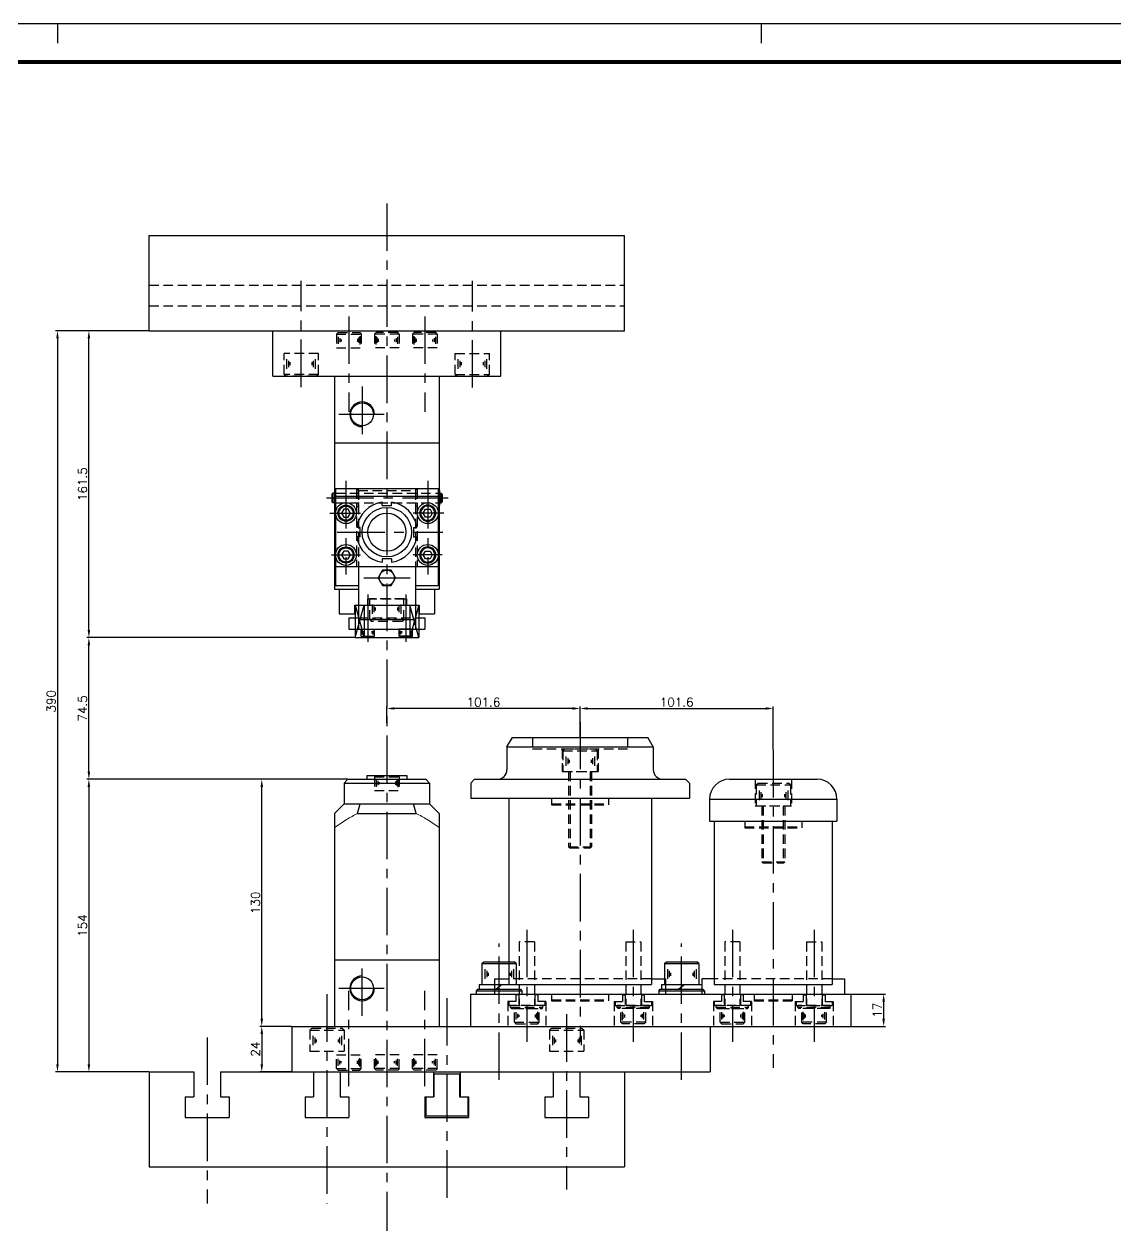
# Model space of a CAD drawing. Extents: x -21308 to -16735, y 11657 to 13517.
# Drawn here: x -18377 to -17803, y 12214 to 12845 of the extents above; entities that cross this region are included whole.
import ezdxf

# ---------------------------------------------------------------- set-up
doc = ezdxf.new("R2010")
doc.units = 0
doc.header["$LTSCALE"] = 20
doc.header["$MEASUREMENT"] = 0
doc.linetypes.add('CENTER', pattern=[2, 1.25, -0.25, 0.25, -0.25])
doc.linetypes.add('HIDDEN', pattern=[0.375, 0.25, -0.125])
doc.layers.get('0').update_dxf_attribs({"linetype": 'CONTINUOUS'})
doc.layers.get('DEFPOINTS').update_dxf_attribs({"linetype": 'CONTINUOUS'})
for name, color, linetype in [('CL', 1, 'CENTER'), ('CO', 3, 'CONTINUOUS'), ('CUPLA A SOLDAR', 5, 'CONTINUOUS'), ('FI', 1, 'CONTINUOUS'), ('OC', 1, 'HIDDEN')]:
    doc.layers.add(name, color=color, linetype=linetype)
doc.styles.add('ROMANS', font='ROMANS.SHX')
doc.dimstyles.new('2', dxfattribs={"dimscale": 2, "dimtxt": 2.3, "dimasz": 2, "dimexe": 0.5, "dimexo": 0.0625, "dimgap": 0.5, "dimtad": 1, "dimdec": 4, "dimdsep": 46, "dimtxsty": 'ROMANS', "dimcen": -2, "dimclrt": 7, "dimadec": 0, "dimazin": 0, "dimtfac": 0.869565, "dimtdec": 4, "dimtmove": 0, "dimatfit": 3, "dimfxl": 1, "dimtolj": 1, "dimarcsym": 0})

# ---------------------------------------------------------------- blocks, each defined once
blk = doc.blocks.new('12912L')
for p, q in [((-9, 11), (-8, 12)), ((-9, 11), (-9, 0)), ((-8, 12), (8, 12)), ((9, 11), (8, 12)), ((9, 11), (9, 0)), ((-9, 0), (9, 0))]:
    blk.add_line(p, q)
at = {"color": 1}
for p, q in [((-9, 11), (9, 11)), ((-7.47, 8.01), (-7.47, 3.03)), ((-6.47, 7.16), (-6.47, 3.89)), ((6.61, 7.16), (6.61, 3.89)), ((7.61, 8.01), (7.61, 3.03)), ((-5.76, 6.16), (-5.76, 4.6)), ((5.9, 6.16), (5.9, 4.6))]:
    blk.add_line(p, q, dxfattribs=at)
blk = doc.blocks.new('08912L')
for p, q in [((-6.5, 7.2), (-5.7, 8)), ((-6.5, 7.2), (-6.5, 0)), ((-5.7, 8), (5.7, 8)), ((5.7, 8), (6.5, 7.2)), ((6.5, 7.2), (6.5, 0)), ((-6.5, 0), (6.5, 0))]:
    blk.add_line(p, q)
at = {"color": 1}
for p, q in [((-6.5, 7.2), (6.5, 7.2)), ((-5.56, 5.75), (-5.56, 2.02)), ((-4.81, 5.13), (-4.81, 2.89)), ((-4.07, 4.39), (-4.07, 3.39)), ((4.52, 4.76), (4.52, 3.14)), ((5.26, 5.51), (5.26, 2.52)), ((5.76, 6.13), (5.76, 1.78))]:
    blk.add_line(p, q, dxfattribs=at)
blk = doc.blocks.new('08125')
for p, q in [((-8.5, 1.1), (-8, 1.6)), ((-8.5, 1.1), (-8.5, 0)), ((-8.5, 0), (8.5, 0)), ((-8, 1.6), (8, 1.6)), ((8, 1.6), (8.5, 1.1)), ((8.5, 1.1), (8.5, 0))]:
    blk.add_line(p, q)
at = {"color": 1}
blk.add_line((-8.5, 1.1), (8.5, 1.1), dxfattribs=at)
blk = doc.blocks.new('12125')
for p, q in [((-12, 1.7), (-11.2, 2.5)), ((-12, 1.7), (-12, 0)), ((-12, 0), (12, 0)), ((-11.2, 2.5), (11.2, 2.5)), ((11.2, 2.5), (12, 1.7)), ((12, 1.7), (12, 0))]:
    blk.add_line(p, q)
at = {"color": 1}
blk.add_line((-12, 1.7), (12, 1.7), dxfattribs=at)
blk = doc.blocks.new('12127')
for p, q in [((-10.55, 2.5), (10.55, 2.5)), ((-10.55, 2.5), (-10.55, 0)), ((-10.55, 0), (10.55, 0)), ((1.61, 2.5), (-1.46, 0)), ((10.55, 2.5), (10.55, 0))]:
    blk.add_line(p, q)
blk = doc.blocks.new('*D91')
at = {"layer": 'CO', "color": 0, "lineweight": -2}
for p, q in [((-18206.78, 12447.62), (-18252.94, 12447.62)), ((-18251.94, 12321.62), (-18251.94, 12443.62)), ((-18236.28, 12317.62), (-18252.94, 12317.62))]:
    blk.add_line(p, q, dxfattribs=at)
at = {"layer": 'CO', "color": 0}
for points in [[(-18252.6, 12443.62), (-18251.27, 12443.62), (-18251.94, 12447.62)], [(-18252.6, 12321.62), (-18251.27, 12321.62), (-18251.94, 12317.62)]]:
    blk.add_solid(points, dxfattribs=at)
at = {"layer": 'DEFPOINTS', "color": 0}
for p in [(-18251.94, 12447.62), (-18206.66, 12447.62), (-18236.16, 12317.62)]:
    blk.add_point(p, dxfattribs=at)
at = {"layer": 'CO', "color": 7, "insert": (-18255.24, 12382.62), "char_height": 4.6, "attachment_point": 5, "rotation": 90, "style": 'ROMANS'}
blk.add_mtext('\\A1;130', dxfattribs=at)
blk = doc.blocks.new('05933S')
blk.add_lwpolyline([(2.31, -4), (4.62, 0), (2.31, 4), (-2.31, 4), (-4.62, 0), (-2.31, -4)], close=True)
at = {"color": 1}
blk.add_circle((0, 0), 4, dxfattribs=at)
blk = doc.blocks.new('04912L')
for p, q in [((-3.5, 3.7), (-3.2, 4)), ((-3.5, 3.7), (-3.5, 0)), ((-3.5, 0), (3.5, 0)), ((-3.2, 4), (3.2, 4)), ((3.5, 3.7), (3.2, 4)), ((3.5, 3.7), (3.5, 0))]:
    blk.add_line(p, q)
at = {"color": 1}
for p, q in [((-3.5, 3.7), (3.5, 3.7)), ((-2.75, 2.85), (-2.75, 0.9)), ((-2.22, 2.4), (-2.22, 1.16)), ((2.22, 2.4), (2.22, 1.16)), ((2.75, 2.85), (2.75, 0.9))]:
    blk.add_line(p, q, dxfattribs=at)
blk = doc.blocks.new('05912S')
blk.add_lwpolyline([(-1.18, 2.04), (-2.35, 0), (-1.18, -2.04), (1.18, -2.04), (2.35, 0), (1.18, 2.04)], close=True)
blk.add_circle((0, 0), 4.25)
at = {"color": 1}
blk.add_circle((0, 0), 3.75, dxfattribs=at)
blk = doc.blocks.new('*D92')
at = {"layer": 'CO', "color": 0, "lineweight": -2}
for p, q in [((-18203.03, 12522.12), (-18343.87, 12522.12)), ((-18342.87, 12451.62), (-18342.87, 12518.12)), ((-18206.78, 12447.62), (-18343.87, 12447.62))]:
    blk.add_line(p, q, dxfattribs=at)
at = {"layer": 'CO', "color": 0}
for points in [[(-18343.54, 12518.12), (-18342.2, 12518.12), (-18342.87, 12522.12)], [(-18343.54, 12451.62), (-18342.2, 12451.62), (-18342.87, 12447.62)]]:
    blk.add_solid(points, dxfattribs=at)
at = {"layer": 'DEFPOINTS', "color": 0}
for p in [(-18342.87, 12522.12), (-18202.91, 12522.12), (-18206.66, 12447.62)]:
    blk.add_point(p, dxfattribs=at)
at = {"layer": 'CO', "color": 7, "insert": (-18346.17, 12484.87), "char_height": 4.6, "attachment_point": 5, "rotation": 90, "style": 'ROMANS'}
blk.add_mtext('\\A1;74.5', dxfattribs=at)
blk = doc.blocks.new('*D93')
at = {"layer": 'CO', "color": 0, "lineweight": -2}
for p, q in [((-17942.03, 12334.62), (-17923.92, 12334.62)), ((-17924.92, 12330.62), (-17924.92, 12321.62)), ((-17942.03, 12317.62), (-17923.92, 12317.62))]:
    blk.add_line(p, q, dxfattribs=at)
at = {"layer": 'CO', "color": 0}
for points in [[(-17925.59, 12330.62), (-17924.25, 12330.62), (-17924.92, 12334.62)], [(-17925.59, 12321.62), (-17924.25, 12321.62), (-17924.92, 12317.62)]]:
    blk.add_solid(points, dxfattribs=at)
at = {"layer": 'DEFPOINTS', "color": 0}
for p in [(-17942.16, 12334.62), (-17942.16, 12317.62), (-17924.92, 12317.62)]:
    blk.add_point(p, dxfattribs=at)
at = {"layer": 'CO', "color": 7, "insert": (-17928.22, 12326.12), "char_height": 4.6, "attachment_point": 5, "rotation": 90, "style": 'ROMANS'}
blk.add_mtext('\\A1;17', dxfattribs=at)
blk = doc.blocks.new('*D418')
at = {"layer": 'CO', "color": 0, "lineweight": -2}
for p, q in [((-18236.41, 12317.62), (-18252.94, 12317.62)), ((-18251.94, 12313.62), (-18251.94, 12297.62)), ((-18236.28, 12293.62), (-18252.94, 12293.62))]:
    blk.add_line(p, q, dxfattribs=at)
at = {"layer": 'CO', "color": 0}
for points in [[(-18252.6, 12313.62), (-18251.27, 12313.62), (-18251.94, 12317.62)], [(-18252.6, 12297.62), (-18251.27, 12297.62), (-18251.94, 12293.62)]]:
    blk.add_solid(points, dxfattribs=at)
at = {"layer": 'DEFPOINTS', "color": 0}
for p in [(-18236.28, 12317.62), (-18251.94, 12293.62), (-18236.16, 12293.62)]:
    blk.add_point(p, dxfattribs=at)
at = {"layer": 'CO', "color": 7, "insert": (-18255.24, 12305.62), "char_height": 4.6, "attachment_point": 5, "rotation": 90, "style": 'ROMANS'}
blk.add_mtext('\\A1;24', dxfattribs=at)
blk = doc.blocks.new('*D419')
at = {"layer": 'CO', "color": 0, "lineweight": -2}
for p, q in [((-18206.78, 12447.62), (-18343.87, 12447.62)), ((-18342.87, 12443.62), (-18342.87, 12297.62)), ((-18311.28, 12293.62), (-18343.87, 12293.62))]:
    blk.add_line(p, q, dxfattribs=at)
at = {"layer": 'CO', "color": 0}
for points in [[(-18343.54, 12443.62), (-18342.2, 12443.62), (-18342.87, 12447.62)], [(-18343.54, 12297.62), (-18342.2, 12297.62), (-18342.87, 12293.62)]]:
    blk.add_solid(points, dxfattribs=at)
at = {"layer": 'DEFPOINTS', "color": 0}
for p in [(-18206.66, 12447.62), (-18342.87, 12293.62), (-18311.16, 12293.62)]:
    blk.add_point(p, dxfattribs=at)
at = {"layer": 'CO', "color": 7, "insert": (-18346.17, 12370.62), "char_height": 4.6, "attachment_point": 5, "rotation": 90, "style": 'ROMANS'}
blk.add_mtext('\\A1;154', dxfattribs=at)
blk = doc.blocks.new('*D420')
at = {"layer": 'CO', "color": 0, "lineweight": -2}
for p, q in [((-18311.28, 12683.62), (-18343.87, 12683.62)), ((-18342.87, 12526.12), (-18342.87, 12679.62)), ((-18203.16, 12522.12), (-18343.87, 12522.12))]:
    blk.add_line(p, q, dxfattribs=at)
at = {"layer": 'CO', "color": 0}
for points in [[(-18343.54, 12679.62), (-18342.2, 12679.62), (-18342.87, 12683.62)], [(-18343.54, 12526.12), (-18342.2, 12526.12), (-18342.87, 12522.12)]]:
    blk.add_solid(points, dxfattribs=at)
at = {"layer": 'DEFPOINTS', "color": 0}
for p in [(-18342.87, 12683.62), (-18311.16, 12683.62), (-18203.03, 12522.12)]:
    blk.add_point(p, dxfattribs=at)
at = {"layer": 'CO', "color": 7, "insert": (-18346.17, 12602.87), "char_height": 4.6, "attachment_point": 5, "rotation": 90, "style": 'ROMANS'}
blk.add_mtext('\\A1;161.5', dxfattribs=at)
blk = doc.blocks.new('*D421')
at = {"layer": 'CO', "color": 0, "lineweight": -2}
for p, q in [((-18311.28, 12683.62), (-18360.38, 12683.62)), ((-18359.38, 12679.62), (-18359.38, 12297.62)), ((-18311.28, 12293.62), (-18360.38, 12293.62))]:
    blk.add_line(p, q, dxfattribs=at)
at = {"layer": 'CO', "color": 0}
for points in [[(-18360.05, 12679.62), (-18358.72, 12679.62), (-18359.38, 12683.62)], [(-18360.05, 12297.62), (-18358.72, 12297.62), (-18359.38, 12293.62)]]:
    blk.add_solid(points, dxfattribs=at)
at = {"layer": 'DEFPOINTS', "color": 0}
for p in [(-18311.16, 12683.62), (-18359.38, 12293.62), (-18311.16, 12293.62)]:
    blk.add_point(p, dxfattribs=at)
at = {"layer": 'CO', "color": 7, "insert": (-18362.68, 12488.62), "char_height": 4.6, "attachment_point": 5, "rotation": 90, "style": 'ROMANS'}
blk.add_mtext('\\A1;390', dxfattribs=at)
blk = doc.blocks.new('*D422')
at = {"layer": 'CO', "color": 0, "lineweight": -2}
for p, q in [((-18186.16, 12477.24), (-18186.16, 12485.86)), ((-18088.56, 12484.86), (-18182.16, 12484.86)), ((-18084.56, 12469.75), (-18084.56, 12485.86))]:
    blk.add_line(p, q, dxfattribs=at)
at = {"layer": 'CO', "color": 0}
for points in [[(-18182.16, 12485.53), (-18182.16, 12484.2), (-18186.16, 12484.86)], [(-18088.56, 12485.53), (-18088.56, 12484.2), (-18084.56, 12484.86)]]:
    blk.add_solid(points, dxfattribs=at)
at = {"layer": 'DEFPOINTS', "color": 0}
for p in [(-18186.16, 12484.86), (-18186.16, 12477.11), (-18084.56, 12469.62)]:
    blk.add_point(p, dxfattribs=at)
at = {"layer": 'CO', "color": 7, "insert": (-18135.36, 12488.16), "char_height": 4.6, "attachment_point": 5, "style": 'ROMANS'}
blk.add_mtext('\\A1;101.6', dxfattribs=at)
blk = doc.blocks.new('*D423')
at = {"layer": 'CO', "color": 0, "lineweight": -2}
for p, q in [((-18084.56, 12469.87), (-18084.56, 12485.86)), ((-18080.56, 12484.86), (-17986.96, 12484.86)), ((-17982.96, 12463.13), (-17982.96, 12485.86))]:
    blk.add_line(p, q, dxfattribs=at)
at = {"layer": 'CO', "color": 0}
for points in [[(-18080.56, 12485.53), (-18080.56, 12484.2), (-18084.56, 12484.86)], [(-17986.96, 12485.53), (-17986.96, 12484.2), (-17982.96, 12484.86)]]:
    blk.add_solid(points, dxfattribs=at)
at = {"layer": 'DEFPOINTS', "color": 0}
for p in [(-17982.96, 12484.86), (-18084.56, 12469.75), (-17982.96, 12463)]:
    blk.add_point(p, dxfattribs=at)
at = {"layer": 'CO', "color": 7, "insert": (-18033.76, 12488.16), "char_height": 4.6, "attachment_point": 5, "style": 'ROMANS'}
blk.add_mtext('\\A1;101.6', dxfattribs=at)
blk = doc.blocks.new('A1G')
for p, q in [((286, 589), (286, 594)), ((471, 589), (471, 594))]:
    blk.add_line(p, q)
blk.add_lwpolyline([(0, 0), (841, 0), (841, 594), (0, 594)], close=True)
at = {"const_width": 1}
blk.add_lwpolyline([(25, 10), (831, 10), (831, 584), (25, 584)], close=True, dxfattribs=at)

msp = doc.modelspace()

# ---------------------------------------------------------------- linework, layer by layer
for p, q in [((-18311.15947, 12733.62396), (-18061.15947, 12733.62396)), ((-18311.15947, 12683.62396), (-18311.15947, 12733.62396)), ((-18061.15947, 12683.62396), (-18061.15947, 12733.62396)), ((-18311.15947, 12683.62396), (-18061.15947, 12683.62396)), ((-18246.15947, 12659.62396), (-18246.15947, 12683.62396)), ((-18126.15947, 12659.62396), (-18126.15947, 12683.62396)), ((-18246.15947, 12659.62396), (-18126.15947, 12659.62396)), ((-18213.65947, 12659.62396), (-18213.65947, 12547.62396)), ((-18158.65947, 12659.62396), (-18158.65947, 12547.62396)), ((-18213.65947, 12624.62396), (-18158.65947, 12624.62396)), ((-18214.65947, 12598.12396), (-18215.15947, 12597.62396)), ((-18215.15947, 12597.62396), (-18215.15947, 12593.62396)), ((-18213.95947, 12598.12396), (-18214.65947, 12598.12396)), ((-18214.65947, 12593.12396), (-18214.65947, 12598.12396)), ((-18213.95947, 12598.12396), (-18213.95947, 12593.12396)), ((-18213.75947, 12597.62396), (-18213.95947, 12597.62396)), ((-18213.75947, 12599.62396), (-18213.75947, 12591.62396)), ((-18213.15947, 12599.62396), (-18213.75947, 12599.62396)), ((-18213.15947, 12600.62396), (-18159.15947, 12600.62396)), ((-18213.15947, 12600.62396), (-18213.15947, 12549.62396)), ((-18213.15947, 12596.62396), (-18159.15947, 12596.62396)), ((-18159.15947, 12600.62396), (-18159.15947, 12549.62396)), ((-18159.15947, 12599.62396), (-18158.55947, 12599.62396)), ((-18158.55947, 12599.62396), (-18158.55947, 12591.62396)), ((-18158.55947, 12597.62396), (-18158.35947, 12597.62396)), ((-18158.35947, 12598.12396), (-18158.35947, 12593.12396)), ((-18158.35947, 12598.12396), (-18157.65947, 12598.12396)), ((-18157.65947, 12598.12396), (-18157.15947, 12597.62396)), ((-18157.65947, 12593.12396), (-18157.65947, 12598.12396)), ((-18157.15947, 12597.62396), (-18157.15947, 12593.62396)), ((-18215.15947, 12593.62396), (-18214.65947, 12593.12396)), ((-18213.95947, 12593.12396), (-18214.65947, 12593.12396)), ((-18213.75947, 12593.62396), (-18213.95947, 12593.62396)), ((-18213.15947, 12591.62396), (-18213.75947, 12591.62396)), ((-18188.65947, 12591.62396), (-18188.65947, 12593.42744)), ((-18188.65947, 12591.62396), (-18183.65947, 12591.62396)), ((-18183.65947, 12591.62396), (-18183.65947, 12593.42744)), ((-18159.15947, 12591.62396), (-18158.55947, 12591.62396)), ((-18158.55947, 12593.62396), (-18158.35947, 12593.62396)), ((-18158.35947, 12593.12396), (-18157.65947, 12593.12396)), ((-18157.15947, 12593.62396), (-18157.65947, 12593.12396)), ((-18200.15947, 12580.12396), (-18201.96295, 12580.12396)), ((-18200.15947, 12575.12396), (-18200.15947, 12580.12396)), ((-18172.15947, 12580.12396), (-18170.35598, 12580.12396)), ((-18172.15947, 12580.12396), (-18172.15947, 12575.12396)), ((-18200.15947, 12575.12396), (-18201.96295, 12575.12396)), ((-18172.15947, 12575.12396), (-18170.35598, 12575.12396)), ((-18213.15947, 12559.62396), (-18159.15947, 12559.62396)), ((-18201.15947, 12559.62396), (-18201.15947, 12526.62396)), ((-18188.65947, 12563.62396), (-18188.65947, 12561.82047)), ((-18183.65947, 12563.62396), (-18188.65947, 12563.62396)), ((-18183.65947, 12563.62396), (-18183.65947, 12561.82047)), ((-18171.15947, 12559.62396), (-18171.15947, 12526.62396)), ((-18213.65947, 12547.62396), (-18201.15947, 12547.62396)), ((-18213.15947, 12549.62396), (-18201.15947, 12549.62396)), ((-18211.15947, 12547.62396), (-18211.15947, 12534.62396)), ((-18171.15947, 12549.62396), (-18159.15947, 12549.62396)), ((-18171.15947, 12547.62396), (-18158.65947, 12547.62396)), ((-18161.15947, 12547.62396), (-18161.15947, 12534.62396)), ((-18211.15947, 12534.62396), (-18203.15947, 12534.62396)), ((-18206.15947, 12532.62396), (-18206.15947, 12526.62396)), ((-18206.15947, 12532.62396), (-18201.15947, 12532.62396)), ((-18171.15947, 12532.62396), (-18166.15947, 12532.62396)), ((-18169.15947, 12534.62396), (-18161.15947, 12534.62396)), ((-18166.15947, 12532.62396), (-18166.15947, 12526.62396)), ((-18206.15947, 12526.62396), (-18166.15947, 12526.62396)), ((-18201.15947, 12531.62396), (-18171.15947, 12531.62396)), ((-18123.05947, 12464.62396), (-18120.17271, 12469.62396)), ((-18120.17271, 12469.62396), (-18048.94622, 12469.62396)), ((-18046.05947, 12464.62396), (-18048.94622, 12469.62396)), ((-18123.05947, 12464.62396), (-18123.05947, 12452.62396)), ((-18123.05947, 12464.62396), (-18046.05947, 12464.62396)), ((-18046.05947, 12464.62396), (-18046.05947, 12452.62396)), ((-18206.65947, 12447.62396), (-18208.65947, 12445.62396)), ((-18208.65947, 12445.62396), (-18208.65947, 12434.62396)), ((-18208.65947, 12445.62396), (-18163.65947, 12445.62396)), ((-18206.65947, 12447.62396), (-18165.65947, 12447.62396)), ((-18196.65947, 12449.62396), (-18196.65947, 12447.62396)), ((-18196.65947, 12449.62396), (-18175.65947, 12449.62396)), ((-18175.65947, 12449.62396), (-18175.65947, 12447.62396)), ((-18165.65947, 12447.62396), (-18163.65947, 12445.62396)), ((-18163.65947, 12445.62396), (-18163.65947, 12434.62396)), ((-18140.05947, 12447.62396), (-18142.05947, 12445.62396)), ((-18142.05947, 12445.62396), (-18142.05947, 12437.62396)), ((-18140.05947, 12447.62396), (-18029.05947, 12447.62396)), ((-18029.05947, 12447.62396), (-18027.05947, 12445.62396)), ((-18027.05947, 12445.62396), (-18027.05947, 12437.62396)), ((-18005.95947, 12447.62396), (-17959.95947, 12447.62396)), ((-18142.05947, 12437.62396), (-18027.05947, 12437.62396)), ((-18122.05947, 12437.62396), (-18122.05947, 12339.62396)), ((-18047.05947, 12437.62396), (-18047.05947, 12339.62396)), ((-18208.65947, 12434.62396), (-18213.65947, 12429.62396)), ((-18208.65947, 12434.62396), (-18163.65947, 12434.62396)), ((-18201.52202, 12429.62396), (-18200.15947, 12434.62396)), ((-18170.79693, 12429.62396), (-18172.15947, 12434.62396)), ((-18163.65947, 12434.62396), (-18158.65947, 12429.62396)), ((-18016.45947, 12437.12396), (-17949.45947, 12437.12396)), ((-18016.45947, 12437.12396), (-18016.45947, 12425.62396)), ((-17949.45947, 12437.12396), (-17949.45947, 12425.62396)), ((-18213.65947, 12429.62396), (-18213.65947, 12317.62396)), ((-18201.52202, 12429.62396), (-18170.79693, 12429.62396)), ((-18158.65947, 12429.62396), (-18158.65947, 12317.62396)), ((-18016.45947, 12425.62396), (-17949.45947, 12425.62396)), ((-18013.95947, 12425.62396), (-18013.95947, 12339.62396)), ((-17951.95947, 12425.62396), (-17951.95947, 12339.62396)), ((-18213.65947, 12352.62396), (-18158.65947, 12352.62396)), ((-18129.55947, 12342.62396), (-18122.05947, 12342.62396)), ((-18129.55947, 12342.62396), (-18129.55947, 12334.62396)), ((-18122.05947, 12339.62396), (-18047.05947, 12339.62396)), ((-18047.05947, 12342.62396), (-18039.55947, 12342.62396)), ((-18039.55947, 12342.62396), (-18039.55947, 12334.62396)), ((-18013.95947, 12342.62396), (-18020.45947, 12342.62396)), ((-18020.45947, 12342.62396), (-18020.45947, 12334.62396)), ((-18013.95947, 12339.62396), (-17951.95947, 12339.62396)), ((-17951.95947, 12342.62396), (-17945.45947, 12342.62396)), ((-17945.45947, 12342.62396), (-17945.45947, 12334.62396)), ((-18142.15947, 12334.62396), (-17942.15947, 12334.62396)), ((-18142.15947, 12334.62396), (-18142.15947, 12317.62396)), ((-17942.15947, 12334.62396), (-17942.15947, 12317.62396)), ((-18236.15947, 12317.62396), (-17942.15947, 12317.62396)), ((-18236.15947, 12317.62396), (-18236.15947, 12293.62396)), ((-18016.15947, 12317.62396), (-18016.15947, 12293.62396)), ((-18311.15947, 12293.62396), (-18287.65947, 12293.62396)), ((-18311.15947, 12293.62396), (-18311.15947, 12243.62396)), ((-18287.65947, 12293.62396), (-18287.65947, 12280.62396)), ((-18273.65947, 12293.62396), (-18273.65947, 12280.62396)), ((-18273.65947, 12293.62396), (-18016.15947, 12293.62396)), ((-18224.65947, 12293.62396), (-18224.65947, 12280.62396)), ((-18210.65947, 12293.62396), (-18210.65947, 12280.62396)), ((-18161.65947, 12293.62396), (-18161.65947, 12280.62396)), ((-18161.40947, 12292.62396), (-18147.90947, 12292.62396)), ((-18161.40947, 12292.62396), (-18161.40947, 12280.62396)), ((-18147.90947, 12292.62396), (-18147.90947, 12280.62396)), ((-18147.65947, 12293.62396), (-18147.65947, 12280.62396)), ((-18098.65947, 12293.62396), (-18098.65947, 12280.62396)), ((-18084.65947, 12293.62396), (-18084.65947, 12280.62396)), ((-18061.15947, 12293.62396), (-18061.15947, 12243.62396)), ((-18292.15947, 12280.62396), (-18287.65947, 12280.62396)), ((-18292.15947, 12280.62396), (-18292.15947, 12269.62396)), ((-18273.65947, 12280.62396), (-18269.15947, 12280.62396)), ((-18269.15947, 12280.62396), (-18269.15947, 12269.62396)), ((-18229.15947, 12280.62396), (-18224.65947, 12280.62396)), ((-18229.15947, 12280.62396), (-18229.15947, 12269.62396)), ((-18210.65947, 12280.62396), (-18206.15947, 12280.62396)), ((-18206.15947, 12280.62396), (-18206.15947, 12269.62396)), ((-18166.15947, 12280.62396), (-18161.40947, 12280.62396)), ((-18166.15947, 12280.62396), (-18166.15947, 12269.62396)), ((-18165.65947, 12280.62396), (-18165.65947, 12270.62396)), ((-18147.90947, 12280.62396), (-18143.15947, 12280.62396)), ((-18143.65947, 12280.62396), (-18143.65947, 12270.62396)), ((-18143.15947, 12280.62396), (-18143.15947, 12269.62396)), ((-18103.15947, 12280.62396), (-18098.65947, 12280.62396)), ((-18103.15947, 12280.62396), (-18103.15947, 12269.62396)), ((-18084.65947, 12280.62396), (-18080.15947, 12280.62396)), ((-18080.15947, 12280.62396), (-18080.15947, 12269.62396)), ((-18292.15947, 12269.62396), (-18269.15947, 12269.62396)), ((-18229.15947, 12269.62396), (-18206.15947, 12269.62396)), ((-18166.15947, 12269.62396), (-18143.15947, 12269.62396)), ((-18165.65947, 12270.62396), (-18143.65947, 12270.62396)), ((-18103.15947, 12269.62396), (-18080.15947, 12269.62396)), ((-18311.15947, 12243.62396), (-18061.15947, 12243.62396))]:
    msp.add_line(p, q)
for centre, radius in [((-18199.15947, 12639.62396), 6), ((-18207.65947, 12587.62396), 5.5), ((-18186.15947, 12577.62396), 13), ((-18164.65947, 12587.62396), 5.5), ((-18186.15947, 12577.62396), 10), ((-18207.65947, 12565.62396), 5.5), ((-18164.65947, 12565.62396), 5.5), ((-18199.15947, 12337.62396), 6)]:
    msp.add_circle(centre, radius)
for centre, radius, start, end in [((-18186.15947, 12577.62396), 16, 98.98929935, 171.01070065), ((-18186.15947, 12577.62396), 16, 8.98929935, 81.01070065), ((-18186.15947, 12577.62396), 16, 188.98929935, 261.01070065), ((-18186.15947, 12577.62396), 16, 278.98929935, 351.01070065), ((-18128.05947, 12452.62396), 5, 270, 0), ((-18041.05947, 12452.62396), 5, 180, 270), ((-18005.95947, 12437.12396), 10.5, 90, 180), ((-17959.95947, 12437.12396), 10.5, 0, 90)]:
    msp.add_arc(centre, radius, start, end)
at = {"color": 7, "linetype": 'Continuous', "lineweight": 15}
for points, knots in [([(-18213.65947, 12422.23308), (-18212.63004, 12422.96099), (-18211.59017, 12423.676), (-18209.48384, 12425.07322), (-18208.41848, 12425.75466), (-18205.44544, 12427.56891), (-18203.51237, 12428.65381), (-18201.52202, 12429.62396)], [0, 0, 0, 0, 0.0625, 0.0625, 0.125, 0.125, 0.2351571872, 0.2351571872, 0.2351571872, 0.2351571872]), ([(-18170.79693, 12429.62396), (-18168.78004, 12428.64091), (-18166.8313, 12427.54494), (-18162.78949, 12425.07468), (-18160.70782, 12423.68149), (-18158.65947, 12422.23308)], [0.763358682, 0.763358682, 0.763358682, 0.763358682, 0.875, 0.875, 1, 1, 1, 1])]:
    msp.add_open_spline(points, degree=3, knots=knots, dxfattribs=at)
at = {"layer": 'CL'}
for p, q in [((-18186.15947, 12750.5642), (-18186.15947, 11783.52088)), ((-18231.15947, 12653.9405), (-18231.15947, 12709.83234)), ((-18141.15947, 12653.6541), (-18141.15947, 12709.83234)), ((-18206.15947, 12691.15182), (-18206.15947, 12640.85864)), ((-18166.15947, 12691.15182), (-18166.15947, 12640.85864)), ((-18199.15947, 12654.17198), (-18199.15947, 12628.7533)), ((-18211.39167, 12639.62396), (-18187.59352, 12639.62396)), ((-18207.65947, 12604.54283), (-18207.65947, 12555.32572)), ((-18164.65947, 12604.54283), (-18164.65947, 12555.32572)), ((-18217.95317, 12595.62396), (-18153.97626, 12595.62396)), ((-18216.10179, 12587.62396), (-18199.9873, 12587.62396)), ((-18156.21714, 12587.62396), (-18172.33163, 12587.62396)), ((-18212.27584, 12577.62396), (-18156.66502, 12577.62396)), ((-18215.29611, 12565.62396), (-18200.062, 12565.62396)), ((-18157.02282, 12565.62396), (-18172.25693, 12565.62396)), ((-18198.32746, 12553.62396), (-18173.82259, 12553.62396)), ((-18196.15947, 12544.9062), (-18196.15947, 12516.68779)), ((-18176.15947, 12544.9062), (-18176.15947, 12516.68779)), ((-18084.55947, 12477.84075), (-18084.55947, 12309.54776)), ((-17982.95947, 12463.00089), (-17982.95947, 12295.7654)), ((-18112.55947, 12368.44629), (-18112.55947, 12309.54776)), ((-18056.55947, 12368.44629), (-18056.55947, 12309.54776)), ((-18004.45947, 12368.44629), (-18004.45947, 12309.54776)), ((-17961.45947, 12368.44629), (-17961.45947, 12309.54776)), ((-18127.15947, 12289.42258), (-18127.15947, 12361.17884)), ((-18031.15947, 12289.42258), (-18031.15947, 12361.17884)), ((-18199.15947, 12323.07593), (-18199.15947, 12348.49461)), ((-18211.39167, 12337.62396), (-18187.59352, 12337.62396)), ((-18206.15947, 12286.09609), (-18206.15947, 12336.38927)), ((-18166.15947, 12286.09609), (-18166.15947, 12336.38927)), ((-18217.65947, 12334.54709), (-18217.65947, 12224.43714)), ((-18154.65947, 12332.4588), (-18154.65947, 12224.43714)), ((-18091.65947, 12324.00225), (-18091.65947, 12231.7049)), ((-18280.65947, 12311.76458), (-18280.65947, 12224.43714))]:
    msp.add_line(p, q, dxfattribs=at)
at = {"layer": 'CUPLA A SOLDAR'}
for p, q in [((-18202.90947, 12539.12396), (-18202.90947, 12522.12396)), ((-18202.90947, 12539.12396), (-18169.40947, 12539.12396)), ((-18202.90947, 12522.12396), (-18198.15947, 12539.12396)), ((-18202.90947, 12539.12396), (-18198.15947, 12522.12396)), ((-18198.15947, 12539.12396), (-18198.15947, 12522.12396)), ((-18174.15947, 12539.12396), (-18174.15947, 12522.12396)), ((-18169.40947, 12539.12396), (-18174.15947, 12522.12396)), ((-18169.40947, 12522.12396), (-18174.15947, 12539.12396)), ((-18169.40947, 12539.12396), (-18169.40947, 12522.12396)), ((-18202.90947, 12522.12396), (-18169.40947, 12522.12396))]:
    msp.add_line(p, q, dxfattribs=at)
at = {"layer": 'FI'}
for centre, start, end in [((-18199.15947, 12639.62396), 0, 270), ((-18199.15947, 12337.62396), 90, 0)]:
    msp.add_arc(centre, 6.5, start, end, dxfattribs=at)
at = {"layer": 'OC'}
for p, q in [((-18311.15947, 12707.62396), (-18061.15947, 12707.62396)), ((-18311.15947, 12696.62396), (-18061.15947, 12696.62396)), ((-18213.15947, 12598.12396), (-18159.15947, 12598.12396)), ((-18202.15947, 12600.62396), (-18202.15947, 12559.62396)), ((-18202.05947, 12600.12396), (-18202.05947, 12591.12396)), ((-18202.05947, 12600.12396), (-18201.25947, 12600.12396)), ((-18201.25947, 12600.12396), (-18201.25947, 12591.12396)), ((-18201.15947, 12599.62396), (-18201.15947, 12559.62396)), ((-18201.15947, 12599.62396), (-18171.15947, 12599.62396)), ((-18171.15947, 12599.62396), (-18171.15947, 12559.62396)), ((-18171.05947, 12600.12396), (-18171.05947, 12591.12396)), ((-18170.25947, 12600.12396), (-18171.05947, 12600.12396)), ((-18170.25947, 12600.12396), (-18170.25947, 12591.12396)), ((-18170.15947, 12600.62396), (-18170.15947, 12559.62396)), ((-18213.15947, 12593.12396), (-18159.15947, 12593.12396)), ((-18202.05947, 12591.12396), (-18201.25947, 12591.12396)), ((-18170.25947, 12591.12396), (-18171.05947, 12591.12396)), ((-18203.15947, 12539.12396), (-18203.15947, 12534.62396)), ((-18203.15947, 12539.12396), (-18196.40947, 12539.12396)), ((-18196.40947, 12542.62396), (-18196.40947, 12539.12396)), ((-18196.40947, 12542.62396), (-18175.90947, 12542.62396)), ((-18175.90947, 12542.62396), (-18175.90947, 12539.12396)), ((-18175.90947, 12539.12396), (-18169.15947, 12539.12396)), ((-18169.15947, 12539.12396), (-18169.15947, 12534.62396)), ((-18201.15947, 12532.62396), (-18171.15947, 12532.62396)), ((-18109.55947, 12469.62396), (-18109.55947, 12463.62396)), ((-18059.55947, 12469.62396), (-18059.55947, 12463.62396)), ((-18109.55947, 12463.62396), (-18059.55947, 12463.62396)), ((-18094.05947, 12463.62396), (-18094.05947, 12451.62396)), ((-18075.05947, 12463.62396), (-18075.05947, 12451.62396)), ((-18094.05947, 12451.62396), (-18075.05947, 12451.62396)), ((-18090.55947, 12451.62396), (-18090.55947, 12412.12396)), ((-18089.80947, 12451.62396), (-18089.80947, 12412.12396)), ((-18079.30947, 12451.62396), (-18079.30947, 12412.12396)), ((-18078.55947, 12451.62396), (-18078.55947, 12412.12396)), ((-17992.45947, 12447.62396), (-17992.45947, 12433.62396)), ((-17973.45947, 12447.62396), (-17973.45947, 12433.62396)), ((-18099.55947, 12437.62396), (-18099.55947, 12434.12396)), ((-18069.55947, 12437.62396), (-18069.55947, 12434.12396)), ((-18099.55947, 12434.62396), (-18069.55947, 12434.62396)), ((-18099.55947, 12434.12396), (-18069.55947, 12434.12396)), ((-17992.45947, 12433.62396), (-17973.45947, 12433.62396)), ((-17988.95947, 12433.62396), (-17988.95947, 12404.12396)), ((-17988.20947, 12433.62396), (-17988.20947, 12404.12396)), ((-17977.70947, 12433.62396), (-17977.70947, 12404.12396)), ((-17976.95947, 12433.62396), (-17976.95947, 12404.12396)), ((-17997.95947, 12425.62396), (-17997.95947, 12422.12396)), ((-17967.95947, 12425.62396), (-17967.95947, 12422.12396)), ((-17997.95947, 12422.62396), (-17967.95947, 12422.62396)), ((-17997.95947, 12422.12396), (-17967.95947, 12422.12396)), ((-18090.05947, 12411.62396), (-18090.55947, 12412.12396)), ((-18090.55947, 12412.12396), (-18078.55947, 12412.12396)), ((-18078.55947, 12412.12396), (-18079.05947, 12411.62396)), ((-18090.05947, 12411.62396), (-18079.05947, 12411.62396)), ((-17988.45947, 12403.62396), (-17988.95947, 12404.12396)), ((-17988.95947, 12404.12396), (-17976.95947, 12404.12396)), ((-17988.45947, 12403.62396), (-17977.45947, 12403.62396)), ((-17976.95947, 12404.12396), (-17977.45947, 12403.62396)), ((-18116.55947, 12362.02396), (-18116.55947, 12328.62396)), ((-18108.55947, 12362.02396), (-18116.55947, 12362.02396)), ((-18108.55947, 12362.02396), (-18108.55947, 12328.62396)), ((-18060.55947, 12362.02396), (-18060.55947, 12328.62396)), ((-18060.55947, 12362.02396), (-18052.55947, 12362.02396)), ((-18052.55947, 12362.02396), (-18052.55947, 12328.62396)), ((-18008.45947, 12362.02396), (-18008.45947, 12328.62396)), ((-18000.45947, 12362.02396), (-18008.45947, 12362.02396)), ((-18000.45947, 12362.02396), (-18000.45947, 12328.62396)), ((-17965.45947, 12362.02396), (-17965.45947, 12328.62396)), ((-17965.45947, 12362.02396), (-17957.45947, 12362.02396)), ((-17957.45947, 12362.02396), (-17957.45947, 12328.62396)), ((-18047.05947, 12342.62396), (-18122.05947, 12342.62396)), ((-17951.95947, 12342.62396), (-18013.95947, 12342.62396)), ((-18122.55947, 12330.62396), (-18122.55947, 12317.62396)), ((-18118.30947, 12330.62396), (-18122.55947, 12330.62396)), ((-18122.05947, 12330.62396), (-18122.05947, 12328.62396)), ((-18118.30947, 12334.62396), (-18118.30947, 12330.62396)), ((-18116.80947, 12334.12396), (-18118.30947, 12334.12396)), ((-18116.80947, 12334.12396), (-18116.80947, 12328.62396)), ((-18106.80947, 12334.12396), (-18108.30947, 12334.12396)), ((-18108.30947, 12334.12396), (-18108.30947, 12328.62396)), ((-18106.80947, 12334.62396), (-18106.80947, 12330.62396)), ((-18102.55947, 12330.62396), (-18106.80947, 12330.62396)), ((-18103.05947, 12330.62396), (-18103.05947, 12328.62396)), ((-18102.55947, 12330.62396), (-18102.55947, 12317.62396)), ((-18099.55947, 12334.62396), (-18099.55947, 12331.12396)), ((-18099.55947, 12331.62396), (-18069.55947, 12331.62396)), ((-18099.55947, 12331.12396), (-18069.55947, 12331.12396)), ((-18069.55947, 12334.62396), (-18069.55947, 12331.12396)), ((-18066.55947, 12330.62396), (-18062.30947, 12330.62396)), ((-18066.55947, 12330.62396), (-18066.55947, 12317.62396)), ((-18066.05947, 12330.62396), (-18066.05947, 12328.62396)), ((-18062.30947, 12334.62396), (-18062.30947, 12330.62396)), ((-18062.30947, 12334.12396), (-18060.80947, 12334.12396)), ((-18060.80947, 12334.12396), (-18060.80947, 12328.62396)), ((-18052.30947, 12334.12396), (-18052.30947, 12328.62396)), ((-18052.30947, 12334.12396), (-18050.80947, 12334.12396)), ((-18050.80947, 12334.62396), (-18050.80947, 12330.62396)), ((-18050.80947, 12330.62396), (-18046.55947, 12330.62396)), ((-18047.05947, 12330.62396), (-18047.05947, 12328.62396)), ((-18046.55947, 12330.62396), (-18046.55947, 12317.62396)), ((-18014.45947, 12330.62396), (-18014.45947, 12317.62396)), ((-18010.20947, 12330.62396), (-18014.45947, 12330.62396)), ((-18013.95947, 12330.62396), (-18013.95947, 12328.62396)), ((-18010.20947, 12334.62396), (-18010.20947, 12330.62396)), ((-18008.70947, 12334.12396), (-18010.20947, 12334.12396)), ((-18008.70947, 12334.12396), (-18008.70947, 12328.62396)), ((-17998.70947, 12334.12396), (-18000.20947, 12334.12396)), ((-18000.20947, 12334.12396), (-18000.20947, 12328.62396)), ((-17998.70947, 12334.62396), (-17998.70947, 12330.62396)), ((-17994.45947, 12330.62396), (-17998.70947, 12330.62396)), ((-17994.95947, 12330.62396), (-17994.95947, 12328.62396)), ((-17994.45947, 12330.62396), (-17994.45947, 12317.62396)), ((-17992.95947, 12334.62396), (-17992.95947, 12331.12396)), ((-17992.95947, 12331.62396), (-17972.95947, 12331.62396)), ((-17992.95947, 12331.12396), (-17972.95947, 12331.12396)), ((-17972.95947, 12334.62396), (-17972.95947, 12331.12396)), ((-17971.45947, 12330.62396), (-17971.45947, 12317.62396)), ((-17971.45947, 12330.62396), (-17967.20947, 12330.62396)), ((-17970.95947, 12330.62396), (-17970.95947, 12328.62396)), ((-17967.20947, 12334.62396), (-17967.20947, 12330.62396)), ((-17967.20947, 12334.12396), (-17965.70947, 12334.12396)), ((-17965.70947, 12334.12396), (-17965.70947, 12328.62396)), ((-17957.20947, 12334.12396), (-17955.70947, 12334.12396)), ((-17957.20947, 12334.12396), (-17957.20947, 12328.62396)), ((-17955.70947, 12334.62396), (-17955.70947, 12330.62396)), ((-17955.70947, 12330.62396), (-17951.45947, 12330.62396)), ((-17951.95947, 12330.62396), (-17951.95947, 12328.62396)), ((-17951.45947, 12330.62396), (-17951.45947, 12317.62396)), ((-18103.05947, 12328.62396), (-18122.05947, 12328.62396)), ((-18066.05947, 12328.62396), (-18047.05947, 12328.62396)), ((-17994.95947, 12328.62396), (-18013.95947, 12328.62396)), ((-17970.95947, 12328.62396), (-17951.95947, 12328.62396))]:
    msp.add_line(p, q, dxfattribs=at)

# ---------------------------------------------------------------- block references
at = {"xscale": 2, "yscale": 2, "zscale": 2}
msp.add_blockref('A1G', (-18931.14979, 11656.97183), dxfattribs=at)
for name, p in [('05912S', (-18207.65947, 12587.62396)), ('05912S', (-18207.65947, 12565.62396)), ('05933S', (-18186.15947, 12553.62396))]:
    msp.add_blockref(name, p)
at = {"xscale": -1}
for p in [(-18164.65947, 12587.62396), (-18164.65947, 12565.62396)]:
    msp.add_blockref('05912S', p, dxfattribs=at)
at = {"xscale": -1, "rotation": 180}
msp.add_blockref('04912L', (-18196.15947, 12526.62396), dxfattribs=at)
at = {"rotation": 180}
msp.add_blockref('04912L', (-18176.15947, 12526.62396), dxfattribs=at)
at = {"layer": 'CO'}
for name, p in [('12912L', (-18127.15947, 12339.62396)), ('12912L', (-18031.15947, 12339.62396)), ('12125', (-18127.15947, 12334.62396)), ('12127', (-18127.15947, 12337.12396)), ('12125', (-18031.15947, 12334.62396)), ('12127', (-18031.15947, 12337.12396))]:
    msp.add_blockref(name, p, dxfattribs=at)
at = {"layer": 'OC'}
for name, p in [('08912L', (-18206.15947, 12674.62396)), ('12912L', (-18084.55947, 12451.62396)), ('08912L', (-18186.15947, 12441.62396)), ('12912L', (-17982.95947, 12433.62396)), ('12912L', (-18217.65947, 12304.62396)), ('12912L', (-18091.65947, 12304.62396))]:
    msp.add_blockref(name, p, dxfattribs=at)
at = {"layer": 'OC', "xscale": -1}
for p in [(-18186.15947, 12674.62396), (-18166.15947, 12674.62396)]:
    msp.add_blockref('08912L', p, dxfattribs=at)
at = {"layer": 'OC', "rotation": 180}
for name, p in [('12912L', (-18231.15947, 12671.62396)), ('12912L', (-18186.15947, 12542.62396)), ('08125', (-18056.55947, 12328.62396)), ('08912L', (-18056.55947, 12327.02396)), ('08125', (-17961.45947, 12328.62396)), ('08912L', (-17961.45947, 12327.02396)), ('08912L', (-18186.15947, 12302.62396)), ('08912L', (-18166.15947, 12302.62396))]:
    msp.add_blockref(name, p, dxfattribs=at)
at = {"layer": 'OC', "xscale": -1, "rotation": 180}
for name, p in [('12912L', (-18141.15947, 12671.62396)), ('08125', (-18112.55947, 12328.62396)), ('08912L', (-18112.55947, 12327.02396)), ('08125', (-18004.45947, 12328.62396)), ('08912L', (-18004.45947, 12327.02396)), ('08912L', (-18206.15947, 12302.62396))]:
    msp.add_blockref(name, p, dxfattribs=at)

# ---------------------------------------------------------------- dimensions: what is measured, and where the dimension line sits
at = {"layer": 'CO'}
for base, p1, p2, picture, middle in [((-18359.38232, 12293.62396), (-18311.15947, 12683.62396), (-18311.15947, 12293.62396), '*D421', (-18362.68232, 12488.62396)), ((-18342.86976, 12683.62396), (-18203.03447, 12522.12396), (-18311.15947, 12683.62396), '*D420', (-18346.16976, 12602.87396)), ((-18342.86976, 12522.12396), (-18206.65947, 12447.62396), (-18202.90947, 12522.12396), '*D92', (-18346.16976, 12484.87396)), ((-18342.86976, 12293.62396), (-18206.65947, 12447.62396), (-18311.15947, 12293.62396), '*D419', (-18346.16976, 12370.62396)), ((-18251.93567, 12447.62396), (-18236.15947, 12317.62396), (-18206.65947, 12447.62396), '*D91', (-18255.23567, 12382.62396)), ((-17924.9216, 12317.62396), (-17942.15947, 12334.62396), (-17942.15947, 12317.62396), '*D93', (-17928.2216, 12326.12396)), ((-18251.93567, 12293.62396), (-18236.28447, 12317.62396), (-18236.15947, 12293.62396), '*D418', (-18255.23567, 12305.62396))]:
    dim = msp.add_linear_dim(base=base, p1=p1, p2=p2, angle=90, dimstyle='2', dxfattribs=at)
    dim.commit()
    dim.dimension.update_dxf_attribs({"geometry": picture, "text_midpoint": middle})
for base, p1, p2, picture, middle in [((-18186.15947, 12484.86468), (-18084.55947, 12469.62396), (-18186.15947, 12477.11172), '*D422', (-18135.35947, 12488.16468)), ((-17982.95947, 12484.86468), (-18084.55947, 12469.74896), (-17982.95947, 12463.00089), '*D423', (-18033.75947, 12488.16468))]:
    dim = msp.add_linear_dim(base=base, p1=p1, p2=p2, dimstyle='2', dxfattribs=at)
    dim.commit()
    dim.dimension.update_dxf_attribs({"geometry": picture, "text_midpoint": middle})

doc.saveas('drawing.dxf')
